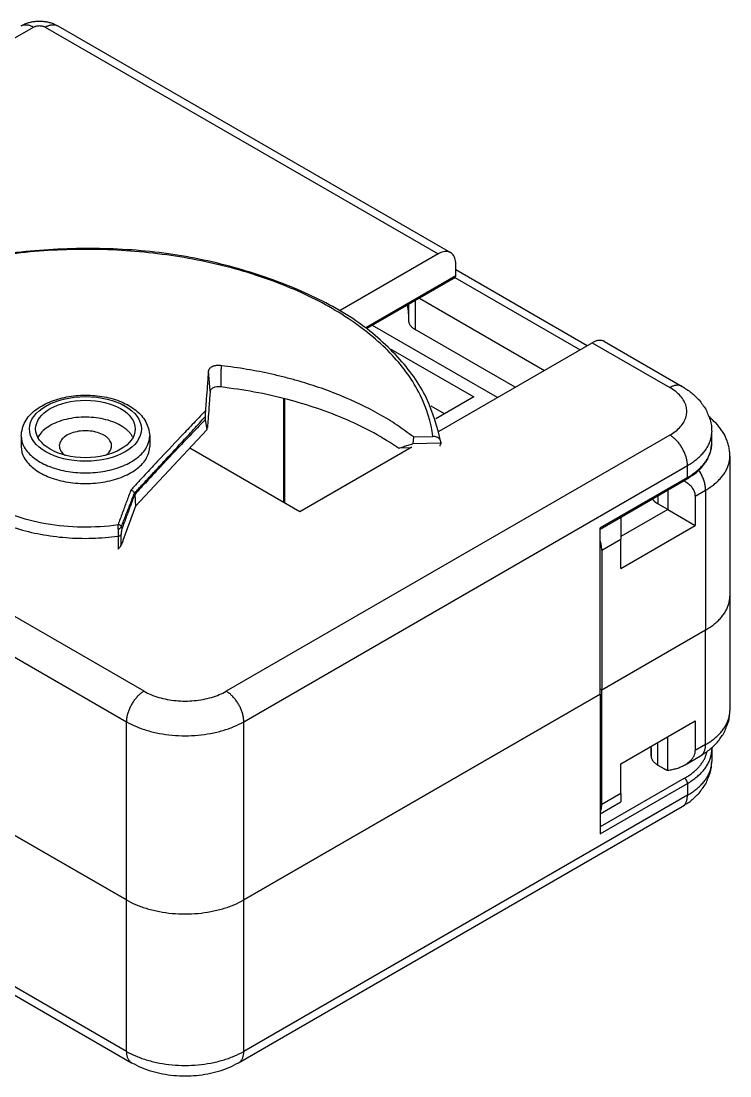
# Model space of a CAD drawing. Extents: x -1.3 to 21.2, y -2.5 to 16.2.
# Drawn here: x 15.827 to 17.535, y 11.731 to 14.273 of the extents above; entities that cross this region are included whole.
import ezdxf

# ---------------------------------------------------------------- set-up
doc = ezdxf.new("R2010")
doc.units = 0
doc.header["$MEASUREMENT"] = 0

msp = doc.modelspace()

# ---------------------------------------------------------------- linework, layer by layer
at = {"color": 0, "linetype": 'Continuous'}
for p, q in [((15.91523988011767, 14.26126302224163), (16.86199127121829, 13.71465585173403)), ((15.52620625945802, 14.06733306695281), (15.85695560887021, 14.25829129287023)), ((15.88523988011767, 14.25829129287023), (16.8319912712183, 13.71168412236263)), ((16.83199127121829, 13.71168412236263), (16.5957143392457, 13.57526957208495)), ((16.87441767808949, 13.65861184460233), (16.87441767808949, 13.6871892249348)), ((16.87441767808949, 13.65861184460233), (16.65800945710178, 13.53366849996022)), ((16.87027554246576, 13.65283834191043), (16.66055512234917, 13.53175620090156)), ((16.87250993168019, 13.65451632996028), (17.17397290107347, 13.48046660343037)), ((16.87441767808949, 13.67370712950442), (17.19154649420228, 13.49061272215391)), ((16.78707417574671, 13.60480201043825), (17.08819861023023, 13.43094479352247)), ((16.7607150061618, 13.58958353678278), (16.7607150061618, 13.55152397334625)), ((16.77682380396103, 13.59888395552849), (16.77682380396103, 13.52907050745655)), ((16.97483554190694, 13.36549459550986), (16.67389323765783, 13.5394569653655)), ((17.01748853072411, 13.3901203100852), (16.77682380396103, 13.52907050745655)), ((17.23322233134123, 13.50032549924051), (17.42041998381864, 13.39224688419101)), ((16.71824787743178, 13.4823647667578), (16.91821153029203, 13.36691350147823)), ((16.83442249986507, 13.28442708788925), (17.20322233134123, 13.4973537698691)), ((17.20322233134123, 13.4973537698691), (17.39041998381864, 13.3892751548196)), ((16.28254124173565, 13.38044750638167), (16.27834599339495, 13.42957761696536)), ((16.30964252382952, 13.44058106405168), (16.3096723947427, 13.44219033017362)), ((16.45934599753298, 13.36332321228943), (16.45934599753298, 13.11372491202028)), ((16.46227492972112, 13.11203389223302), (16.46227492972112, 13.36257996471195)), ((16.91821200114834, 13.36691377332208), (16.82664047859735, 13.31404493012716)), ((16.84750152482333, 13.3260890607813), (16.81534405872762, 13.34465553571727)), ((16.27096999893083, 13.31283667953981), (16.27424239437534, 13.28736688749989)), ((16.27491686499151, 13.29665782822849), (16.27424239437534, 13.28736688749989)), ((16.27498658744738, 13.2957092465302), (16.274846796308, 13.29569262089232)), ((16.27498658232567, 13.29570924632102), (16.27491686499017, 13.29665782824345)), ((16.12328463193235, 12.65769421830836), (15.04159690125396, 13.28220692079465)), ((15.82704892023206, 13.27342619337298), (15.82704892023206, 13.24762011186843)), ((16.27424239437534, 13.28736688749989), (16.10304174967085, 13.10388099558311)), ((16.13704892023206, 13.27342619337298), (16.13704892023206, 13.24762011186843)), ((16.27597061845471, 13.29309937994438), (16.27464725620043, 13.29294392399845)), ((17.39041998381864, 13.27496563348972), (16.32127453066458, 12.65769421830836)), ((16.77232765236517, 13.27044395715257), (16.77066963939974, 13.25406133919154)), ((16.77232765538661, 13.27044395706886), (16.8193533562651, 13.27167064415192)), ((17.49142503445253, 13.25455321896653), (17.49142503445253, 13.283130599299)), ((16.49905182791522, 13.0908007401607), (16.76866616359676, 13.24646264944382)), ((16.83895644178601, 13.25584368587157), (16.77066967749712, 13.25406133813557)), ((16.83895643940524, 13.2561346205029), (16.83895643940524, 13.25584377708432)), ((16.23375244783843, 13.24397140866387), (16.49905182791522, 13.0908007401607)), ((16.76498674367338, 13.24433809092795), (16.73688051446009, 13.24360387844122)), ((17.535193247184, 13.22408667701907), (17.535193247184, 12.88687358909591)), ((14.99917049438276, 13.20872222851115), (16.08085822506115, 12.58420952602487)), ((16.36370093753577, 12.58420952602487), (17.43284639068983, 13.20148094120623)), ((17.43284639068984, 13.17290356087376), (17.43284639068984, 13.20148094120623)), ((17.43284639068983, 13.17290356087376), (17.22283567667743, 13.05165381860599)), ((17.22283567667743, 13.04827177903147), (17.43077532287797, 13.16832578974055)), ((16.09116053326564, 13.14169586050004), (16.09087521429293, 13.14178879627386)), ((16.09412600385757, 13.14025989405942), (16.0948317233791, 13.14104886076849)), ((16.0944625967962, 13.14003259893257), (16.09483172337922, 13.1410488607687)), ((16.10080966687598, 13.13175818585398), (16.10304174967086, 13.10388099558311)), ((17.3614822885825, 13.1283194377371), (17.3614822885825, 13.10929523591405)), ((17.38539705809875, 13.14212663635491), (17.38539705809875, 13.09548803729623)), ((17.45186512436935, 13.12814790053334), (17.47661460342131, 13.14243701892629)), ((17.45186512436935, 13.12814790053334), (17.45186512436935, 13.05711269799263)), ((17.47661460342131, 13.14243701892629), (17.47661460342131, 12.80522393100314)), ((16.10304174967086, 13.10388099558311), (16.0717489526348, 13.02094914952047)), ((17.38539707251829, 13.09548802897111), (17.27226069463522, 13.03016871074518)), ((17.38539705809875, 13.09548803729623), (17.3614822885825, 13.10929523591405)), ((17.38539706771178, 13.09548804839639), (17.45186512436935, 13.05711269799263)), ((17.27226068021557, 13.07680731812879), (17.27226068021565, 13.02445322635334)), ((17.22283567667743, 12.65075399737048), (17.22283567667743, 13.05165381860599)), ((17.27226068021569, 12.95341802381286), (17.45186512436935, 13.05711269799263)), ((16.06052774168255, 13.0312596583843), (16.06052774168255, 13.0002103003973)), ((16.06806270522727, 13.00937891565161), (16.06806270522727, 13.03565805280389)), ((16.07174936610084, 13.01936954738314), (16.06806270522715, 13.00937891565125)), ((16.0717489526348, 13.02094914952047), (16.0717489526348, 13.01936969995745)), ((17.22629880288127, 12.99791712410208), (17.27226068021569, 13.02445322635357)), ((17.27226068021569, 12.95341802381286), (17.27226068021569, 13.02445322635357)), ((17.22629880288127, 12.99791712410208), (17.22629880288127, 12.66070403617893)), ((17.535193247184, 12.88687358909591), (17.535193247184, 12.61089774474234)), ((17.22629880288127, 12.66070403617893), (17.47661460342131, 12.80522393100314)), ((17.22629880288127, 12.66070403617893), (17.47661460342131, 12.80522393100314)), ((17.47661460342131, 12.52924808664957), (17.47661460342131, 12.80522393100314)), ((15.05220350297175, 12.74862640515838), (16.08085822506115, 12.15473232445688)), ((16.08085822506115, 12.15473232445688), (15.05220350297176, 12.74862640515838)), ((17.22629880288127, 12.66070403617893), (17.22283567667743, 12.66270347302496)), ((17.22629880288127, 12.66070403617893), (17.22283567667743, 12.66270347302496)), ((17.22629880288127, 12.38472819182536), (17.22629880288127, 12.66070403617893)), ((16.36370093753577, 12.15473232445688), (17.22283567667743, 12.65075399737048)), ((17.22283567667743, 12.65075399737048), (16.36370093753577, 12.15473232445688)), ((17.22283567667743, 12.65075399737048), (17.22283567667743, 12.31435740602825)), ((16.08085822506115, 12.15473232445688), (16.08085822506115, 12.58420952602487)), ((16.36370093753577, 12.15473232445688), (16.36370093753577, 12.58420952602487)), ((17.27226068021569, 12.48229949661756), (17.45186512436935, 12.58599417079733)), ((17.45186512436935, 12.58599417079733), (17.45186512436935, 12.51495896825662)), ((17.3614822885825, 12.47977637201877), (17.3614822885825, 12.53381161622567)), ((17.38539705809875, 12.46713289078), (17.38539705809875, 12.54761883149373)), ((17.34509072528501, 12.52110148076388), (17.34509072528501, 12.52434794274343)), ((17.34509072528501, 12.52110148076388), (17.3453751853643, 12.50195762160475)), ((17.3453751853643, 12.50195762160476), (17.3453751853643, 12.52451217584678)), ((17.47661460342131, 12.52924808664957), (17.45186512436935, 12.51495896825662)), ((17.49132812368398, 12.52102636812343), (17.49142503445252, 12.51725680638814)), ((17.49142503445253, 12.51725680638879), (17.49142503445253, 12.48867942605632)), ((17.27226068021569, 12.41126429407685), (17.27226068021569, 12.48229949661756)), ((17.42701231062697, 12.48031795210524), (17.46418819655012, 12.50178145985033)), ((17.3614822885825, 12.47977637201877), (17.37620468436286, 12.47127639285186)), ((17.42577532287797, 12.44785459700994), (17.22283567667743, 12.33068733764681)), ((17.22283567667743, 12.31435740602825), (17.43284639068983, 12.43560714829602)), ((17.43284639068984, 12.43560714829602), (17.43284639068984, 12.40702976796355)), ((17.43284639068983, 12.40702976796355), (16.36370093753577, 11.78975835278219)), ((17.27226068021569, 12.41126429407685), (17.22629880288127, 12.38472819182536)), ((17.27226068021565, 12.41126429407589), (17.27226068021557, 12.39097205662882)), ((16.08085822506115, 11.78975835278219), (15.05220350297175, 12.38365243348368)), ((17.22283567667743, 12.36243651753224), (17.27226068021569, 12.39097205662975)), ((15.06462990984295, 12.35618580668445), (16.09328463193235, 11.76229172598295)), ((16.35127453066458, 11.76229172598295), (17.42041998381864, 12.37956314116431)), ((16.08085822506115, 11.78975835278219), (16.08085822506115, 12.15473232445688)), ((16.36370093753577, 11.78975835278219), (16.36370093753577, 12.15473232445688))]:
    msp.add_line(p, q, dxfattribs=at)
for major_axis in [(0.1350000000000016, 0), (0.120000000000001, 0)]:
    msp.add_ellipse((15.98204892023206, 13.28975612499153), major_axis=major_axis, ratio=0.5773502691896258, dxfattribs=at)
for points, start_tangent, end_tangent in [([(15.82695560887021, 14.26126302224163), (15.83613304252193, 14.26580765540924), (15.84508493488485, 14.26898603105857), (15.85385482443366, 14.27108973012864), (15.86250525350084, 14.27229208082152), (15.87109774449394, 14.27268353758908), (15.87969023548704, 14.27229208082152), (15.88834066455421, 14.27108973012864), (15.89711055410302, 14.26898603105857), (15.90606244646594, 14.26580765540924), (15.91523988011767, 14.26126302224163)], (0.05842535722280573, 0.02893203332657635), (0.05842535722280573, -0.02893203332657457)), ([(15.82695560964449, 14.26126302268867), (15.82940186247943, 14.26246179391128), (15.83201799331226, 14.26333281425363), (15.8347878728275, 14.26387071358601), (15.83769442379799, 14.26407217558038), (15.84071972637165, 14.26393595815665), (15.8438451285533, 14.26346290114046), (15.84705136120049, 14.26265592108545), (15.85031865682404, 14.26151999329167), (15.85362687146127, 14.26006212113124), (15.85695560887021, 14.25829129287023)], (0.03000000077428666, 0.01732050673458474), (0.04242640687119348, -0.02449489742783229)), ([(15.8569556088702, 14.25829129287023), (15.85934203944809, 14.25946805065058), (15.86201793449914, 14.26041478419275), (15.86491740460644, 14.2611081817749), (15.86796905519313, 14.26153116964731), (15.87109774449394, 14.26167333244475), (15.87422643379474, 14.26153116964731), (15.87727808438144, 14.2611081817749), (15.88017755448873, 14.26041478419275), (15.88285344953979, 14.25946805065058), (15.88523988011767, 14.25829129287023)], (0.01414213562373057, 0.008164965809278613), (0.01414213562373057, -0.008164965809278613)), ([(15.88523988011767, 14.25829129287023), (15.88856861763576, 14.26006212118434), (15.89187683238014, 14.26151999337699), (15.89514412810681, 14.26265592118132), (15.89835036085113, 14.26346290122468), (15.90147576312205, 14.26393595820675), (15.90450106577527, 14.26407217557394), (15.90740761681392, 14.26387071350088), (15.91017749638431, 14.26333281406824), (15.91279362725782, 14.26246179360489), (15.91523988011767, 14.26126302224163)], (0.04242640687119348, 0.02449489742783229), (0.02999999999999936, -0.01732050807568797)), ([(16.83886006005775, 13.25773390410136), (16.80389305048224, 13.36402142837943), (16.73467799098831, 13.46288207340775), (16.63380073206801, 13.55051891357307), (16.50217636695836, 13.62170590742494), (16.34966306460334, 13.67609417419028), (16.18191636611614, 13.7118685740572), (16.00476463533979, 13.72455111087666), (15.82696002413155, 13.71609792745785), (15.6553480380674, 13.68745256997729), (15.49735704525497, 13.63849728825242)], (-0.1304167321102305, 0.5107726547605296), (-0.6750779558061915, -0.3042644663858525)), ([(16.8193533562651, 13.27167064415192), (16.78853963891353, 13.3721296268629), (16.72198023317348, 13.46663774345706), (16.62262521859552, 13.55100615752538), (16.49487825824567, 13.62149544966816), (16.34440141732995, 13.67498135792763), (16.17786420628471, 13.70909325290222), (16.00264797137125, 13.72231920997844), (15.82651873492402, 13.71407302161625), (15.65728298579196, 13.6847201795352), (15.50244167620244, 13.63556167520617)], (-0.05855002983794222, 0.4834179415373434), (-0.6888277840425321, -0.2769013714457937)), ([(16.87441767808949, 13.6871892249348), (16.87389533861831, 13.69455134445119), (16.87234118193613, 13.70112903848303), (16.8697934765384, 13.70676034237315), (16.86631495538735, 13.71130659473055), (16.86199127121829, 13.71465585173403), (16.85692888748494, 13.71672564356064), (16.8512524568759, 13.71746500506634), (16.84510175195176, 13.71685573071708), (16.83862822348076, 13.71491282286939), (16.83199127121829, 13.71168412236263)], (0, 0.04898979485566279), (-0.04242640687119348, -0.02449489742783229)), ([(16.87027554246576, 13.65283834191043), (16.87102930676037, 13.65330912349281), (16.87171677052211, 13.65381259811416), (16.8723336953083, 13.65434566168602), (16.87287627757246, 13.65490502769422), (16.87334117211452, 13.65548724746129), (16.87372551270504, 13.65608873140877), (16.87402692975646, 13.65670577118811), (16.87424356493243, 13.65733456254388), (16.87437408260506, 13.65797122876828), (16.87441767808949, 13.65861184460233)], (0.00999999999999801, 0.005773502691896581), (0, 0.008164965809276836)), ([(16.76071500616179, 13.56753434744642), (16.76068580299518, 13.56958019762158), (16.76059820142861, 13.57162549202647), (16.76045222525967, 13.57366967504182), (16.76024791414389, 13.57571219135024), (16.75998532358387, 13.57775248608714), (16.75966452491427, 13.57979000499144), (16.75928560528242, 13.58182419455612), (16.75884866762462, 13.58385450217861), (16.75835383063821, 13.58588037631088), (16.7578012287493, 13.58790126660931)], (0, 0.1241303078757685), (-0.035276538783787, 0.1224480377023038)), ([(16.76071500616179, 13.55152397334625), (16.76088454915335, 13.54903258924332), (16.76139213286161, 13.54655656502091), (16.76223462793165, 13.54411116586277), (16.76340684021314, 13.54171146814305), (16.76490154278327, 13.5393722664774), (16.76670952050221, 13.53710798251121), (16.76881962682628, 13.53493257600728), (16.77121885252864, 13.53285945878113), (16.7738924059037, 13.53090141201445), (16.77682380396103, 13.52907050745655)], (0, -0.03175426480542676), (0.03889054372697132, -0.02245384605971346)), ([(17.23322233134123, 13.50032549924051), (17.23077607848139, 13.50152427060376), (17.22815994760788, 13.50239529106711), (17.22539006803748, 13.50293319049975), (17.22248351699884, 13.50313465257282), (17.21945821434562, 13.50299843520563), (17.2163328120747, 13.50252537822355), (17.21312657933037, 13.50171839818019), (17.2098592836037, 13.50058247037586), (17.20655106885932, 13.49912459818321), (17.20322233134123, 13.4973537698691)], (-0.02999999999999758, 0.01732050807569152), (-0.04242640687119348, -0.02449489742783229)), ([(16.27834599339495, 13.42957761696536), (16.27700976571155, 13.41189746640199), (16.27565173681439, 13.39389460978086), (16.27325428965945, 13.36200789342202), (16.27218627640212, 13.34775032061721), (16.27112689403553, 13.33356947719822)], (-0.0004455774305824889, -0.005893370806305143), (-0.0003529226044882705, -0.004726963105300186)), ([(16.30967239474277, 13.44219033017409), (16.30559366508079, 13.44266617204955), (16.30133342011377, 13.44274649754751), (16.29335247897831, 13.44173174256341), (16.28973926974083, 13.44068414828008), (16.28486328687745, 13.43841378930763), (16.28313244762506, 13.43723967435472), (16.28069165584589, 13.43494228532543), (16.27987902645774, 13.43385712250817), (16.27879344416431, 13.43169396601261), (16.27850097264301, 13.43065355197038), (16.27834599339495, 13.42957761696536)], (-0.001356117287063086, 0.0001858835595989206), (-4.164101104819906e-05, -0.0003599458197101058)), ([(16.30871306899832, 13.39089425707782), (16.308806276129, 13.39583948028448), (16.30889941806052, 13.40079010442403), (16.30899249780209, 13.40574605890257), (16.30908551817471, 13.41070727314705), (16.30917848182287, 13.41567367660407), (16.30927139122528, 13.42064519873845), (16.30936424870488, 13.4256217690318), (16.30945705643796, 13.43060331698244), (16.30954981646273, 13.43558977210406), (16.30964253068716, 13.44058106392483)], (0.01698758930416133, 0.9004766370643598), (0.01688759334735579, 0.9098025120460598)), ([(16.49065490104152, 13.40656444423487), (16.46124755051382, 13.41442514956392), (16.43154413789535, 13.42149797253676), (16.37121216381691, 13.43335049460864), (16.34045906856155, 13.43816478234897), (16.30967239474277, 13.44219033017409)], (-0.009787136903057103, 0.002676866212906859), (-0.01026914962381298, 0.001287780784910098)), ([(16.77232765538661, 13.27044395706886), (16.73297783632017, 13.29890263121524), (16.69082907413561, 13.3247842079623), (16.59687577185387, 13.37015027962941), (16.54393295399183, 13.38997741562331), (16.49065490104152, 13.40656444423487)], (-0.01296262349301003, 0.009695577023325797), (-0.01782186689994347, 0.005324054283713409)), ([(15.76233490669494, 13.38830588186213), (15.70493175028982, 13.34998491407382), (15.66696505647842, 13.30430799706241), (15.65109773576977, 13.25447882148726), (15.65844269136464, 13.20399230939648), (15.68848476227642, 13.15638948715066), (15.73911685572686, 13.11500912467926), (15.80678773456023, 13.08275356061201), (15.88675109415238, 13.06188513785811), (15.9733984590418, 13.05386752724796), (16.06065255055656, 13.05926306849058)], (-0.2480281112116867, -0.1268519448603875), (0.3218907594132432, 0.04538182712713379)), ([(16.28254124173565, 13.38044750638167), (16.28133555443407, 13.36449179932572), (16.28011496177258, 13.34831133775548), (16.27793141958924, 13.3192820214655), (16.27694741773682, 13.30615797441654), (16.27597061666185, 13.29309939520578)], (-0.0004020323329783082, -0.005318558697341658), (-0.0003254377603703063, -0.004352871896431409)), ([(16.30871306899832, 13.39089425707782), (16.30528455818345, 13.39130822381065), (16.3016982861999, 13.39138521514636), (16.29501983447209, 13.3905448778031), (16.2920126880753, 13.38967475954534), (16.28795762302907, 13.38778848642382), (16.28651967127148, 13.38681364950875), (16.28449121239492, 13.38490544135667), (16.28381556244469, 13.38400364528628), (16.2829131083422, 13.38220606418596), (16.28267002822112, 13.3813415502344), (16.28254124173565, 13.38044750638166)], (-0.001139789384790646, 0.0001612369851677897), (-3.460048439052343e-05, -0.0002990959763771173)), ([(16.73688051445994, 13.24360387844142), (16.67725630373602, 13.280036378945), (16.61246292503598, 13.31163445395735), (16.46959700333431, 13.36068722692154), (16.38892652957415, 13.37872664334337), (16.30871306899832, 13.39089425707783)], (-0.01962638670551442, 0.01254156689379649), (-0.02679255143473114, 0.003676997115645619)), ([(17.42041998381864, 13.39224688419101), (17.4179737309588, 13.39344565555426), (17.41535760008529, 13.39431667601761), (17.4125877205149, 13.39485457545025), (17.40968116947625, 13.39505603752332), (17.40665586682303, 13.39491982015613), (17.40353046455211, 13.39444676317405), (17.40032423180779, 13.39363978313069), (17.39705693608111, 13.39250385532637), (17.39374872133673, 13.39104598313372), (17.39041998381864, 13.3892751548196)], (-0.02999999999999758, 0.01732050807568974), (-0.04242640687119348, -0.02449489742783229)), ([(17.39041998381864, 13.27496563348972), (17.40468741366502, 13.28461027784552), (17.41616594783889, 13.29542477894188), (17.42457294673385, 13.30714284787055), (17.42970140213584, 13.31947594688445), (17.43142503445252, 13.33212039415466), (17.42970140213584, 13.34476484142488), (17.42457294673384, 13.35709794043878), (17.41616594783889, 13.36881600936745), (17.40468741366502, 13.37963051046381), (17.39041998381864, 13.3892751548196)], (0.09899494936611575, 0.05715476066494141), (-0.09899494936611575, 0.05715476066493963)), ([(17.42041998381864, 13.39224688419101), (17.43121789436879, 13.38493098367283), (17.44201580491893, 13.37761508315466), (17.45158410345122, 13.36857146080336), (17.4611524019835, 13.35952783845207), (17.46900684069846, 13.34853133855731), (17.47686127941341, 13.33753483866255), (17.48221245347653, 13.32459161180578), (17.48756362753965, 13.31164838494901), (17.49044365545624, 13.29757634683451), (17.49142503445253, 13.283130599299)], (0.1374832671295714, -0.0931489384508879), (0.01249530546446564, -0.1839289701547884)), ([(15.82704892023206, 13.27342619337298), (15.83658372502127, 13.30715237240622), (15.86073792349132, 13.33464220956501), (15.89521788962078, 13.35464503151415), (15.93674292505716, 13.36697659469802), (15.98204099702985, 13.37124139855061), (16.02744565945587, 13.36718959338672), (16.06900089763182, 13.35477017387498), (16.10338006874964, 13.33465107751075), (16.12736770714641, 13.30708557455005), (16.13704892023206, 13.27342619337298)], (0.01249312950605486, 0.1117097458952241), (0.01170567027572744, -0.111816044908954)), ([(16.27112689403622, 13.33356947720441), (16.24648260871095, 13.30767237505237), (16.21782231877394, 13.27748571923442), (16.16452182834727, 13.22100255146296), (16.13992410040946, 13.19470694849283), (16.11247614194655, 13.1651672252523)], (-0.0082164422720723, -0.00863076787219974), (-0.009141916905914371, -0.009853447622685252)), ([(16.27112689403342, 13.33356947720146), (16.27097638100538, 13.33131124341935), (16.27085114092149, 13.3289144186878), (16.2706939273296, 13.32419077458943), (16.27065780267933, 13.32160572371482), (16.27066078169205, 13.31918227086992)], (-5.24258170528924e-05, -0.0007525909165924105), (3.550130628582338e-06, -0.0008078104243445239)), ([(16.06690173397444, 13.29792109080081), (16.04778020299413, 13.30689507333083), (16.02588686582691, 13.31342479568484), (16.00214493718674, 13.31723490761773), (15.97755558458362, 13.31816474146283), (15.95315571033887, 13.31617508728697), (15.92997422670777, 13.31134984632442), (15.90898866793355, 13.30389249296655), (15.89108396884787, 13.29411749450057), (15.87701514827303, 13.28243705041638), (15.86737547082026, 13.26934371046834)], (-0.08485281374238696, 0.04898979485566457), (-0.03535533905932731, -0.06620674688680417)), ([(16.09672236964385, 13.26934371046834), (16.09486801814315, 13.27253815332832), (16.09274688069664, 13.27567677250338), (16.09036397320741, 13.27875214602775), (16.08772493059224, 13.28175700149407), (16.0848359934566, 13.28468423325073), (16.08170399333736, 13.28752691920468), (16.07833633654807, 13.2902783371903), (16.0747409866651, 13.29293198086547), (16.07092644569596, 13.29548157509724), (16.06690173397444, 13.29792109080081)], (-0.03535533905932553, 0.06620674688680417), (-0.08485281374238696, 0.04898979485566457)), ([(16.10017613861305, 13.1352365990992), (16.10731596097937, 13.14282302069942), (16.11445856466654, 13.15042232234561), (16.12869085842184, 13.16559430572371), (16.13578826639589, 13.17317516403439), (16.15704478369419, 13.19593920578018), (16.171164110392, 13.21110961083555), (16.21356393849886, 13.25690639933049), (16.24268149361512, 13.28857231946024), (16.2706607816918, 13.31918227087023)], (0.002380287602051112, 0.002528480758229534), (0.009320056689485767, 0.01020913847895777)), ([(16.27096999893083, 13.31283667953981), (16.24553987118037, 13.28611427947003), (16.21374083401988, 13.25260621282025), (16.15582405911543, 13.19107930406763), (16.13002680311509, 13.16336739194607), (16.10080966687575, 13.13175818585356)], (-0.008478630636844287, -0.008905637824868862), (-0.009730903347819009, -0.01054392210467725)), ([(16.27066078169205, 13.31918227086992), (16.27067672735377, 13.31805202311147), (16.27070598080448, 13.31685933552931), (16.27079488376803, 13.31483616684186), (16.27087575110914, 13.31372543441902), (16.27096999893083, 13.31283667953982)], (4.562775792749107e-06, -0.0003767591168717388), (3.339407867386512e-05, -0.0002960351718570564)), ([(17.535193247184, 13.22408667701907), (17.53440331913723, 13.23571429609193), (17.53245553271071, 13.24711401490368), (17.52942162194892, 13.25815742954), (17.52538690147599, 13.26873851611186), (17.52043641441049, 13.27876123223369), (17.51411424789165, 13.28761249531971), (17.50779208137281, 13.29646375840573), (17.50071696279105, 13.3044570614882), (17.49301528240134, 13.31173642141618), (17.4852797492412, 13.31897025804082)], (-0.01249530546446564, 0.1839289701547848), (-0.1376568746548301, 0.09289166906591895)), ([(15.82704892023206, 13.27342619337298), (15.83463516003148, 13.24577248172621), (15.85665128543886, 13.22082570798779), (15.89094220475361, 13.20102783612935), (15.93415128395169, 13.1883168197436), (15.98204891740329, 13.18393690164858), (16.02994655113179, 13.18831681873424), (16.07315563113346, 13.20102783420941), (16.10744655169984, 13.22082570534523), (16.12946267868436, 13.2457724786197), (16.13704892023206, 13.2734261901066)], (0, -0.08948929172439257), (5.657536661374252e-09, 0.08948929172439257)), ([(16.02659664744681, 13.27465093824436), (16.01137694364981, 13.28112273912708), (15.99351711179776, 13.28469664501475), (15.97462490576005, 13.28505093053687), (15.95640101441267, 13.28215370267654), (15.94048596450142, 13.27626577180094), (15.9283124393398, 13.26791717333963), (15.92097630771002, 13.25785945364486), (15.91913797303088, 13.2469980152921), (15.92296292340539, 13.2363106121417), (15.93210683427241, 13.22675933129006)], (-0.04454772721475386, 0.0257196422992223), (0.038402969286226, -0.02883407677269645)), ([(16.03199100619171, 13.22675933129006), (16.0369878653002, 13.23112949533584), (16.04084603064994, 13.23586862895728), (16.04348553585645, 13.24087850635352), (16.04485167313273, 13.24605529014444), (16.04491612719191, 13.2512916835593), (16.04367756212492, 13.25647915432664), (16.04116164908925, 13.26151018417179), (16.03742053423493, 13.26628049729772), (16.03253175789568, 13.27069122166061), (16.02659664744681, 13.27465093824436)], (0.03840296928622777, 0.02883407677269645), (-0.04454772721475386, 0.0257196422992223)), ([(16.83895643940524, 13.2561346205029), (16.83871622330387, 13.25865133246406), (16.83800135946795, 13.26108804518998), (16.83682906201058, 13.26338608198405), (16.83522756016923, 13.26549010550334), (16.83323541853821, 13.26734945029666), (16.83090060842277, 13.26891934284221), (16.82827935267733, 13.27016197970606), (16.82543477184392, 13.27104743785891), (16.82243536419269, 13.27155439523073), (16.81935335626509, 13.27167064415192)], (0, 0.01632993161855367), (-0.01994824232846426, -0.000520359095922629)), ([(17.43284639068984, 13.20148094120622), (17.43232405121866, 13.20944620639119), (17.43076989453648, 13.21781848598068), (17.42822218913874, 13.22639162666519), (17.42474366798771, 13.23495452926846), (17.42041998381864, 13.24329634670975), (17.41535760008529, 13.25121167575874), (17.40968116947625, 13.25850561474477), (17.40353046455211, 13.26499856268283), (17.39705693608112, 13.27053064164581), (17.39041998381864, 13.27496563348972)], (0, 0.04898979485566635), (-0.04242640687119703, 0.02449489742783761)), ([(17.43284639068983, 13.20148094120623), (17.44350622757253, 13.20813879819338), (17.45322843332751, 13.21525900457165), (17.46195306732334, 13.22279766190101), (17.4696263392902, 13.23070829185217), (17.47620094095478, 13.23894212276092), (17.48163633771156, 13.24744839032169), (17.48589901853206, 13.25617465056635), (17.48896270257156, 13.2650671031987), (17.49080850119915, 13.27407092329123), (17.49142503445253, 13.283130599299)], (0.1414213562373128, 0.08164965809277192), (0, 0.1154700538379245)), ([(15.82704892023206, 13.24762011186843), (15.83463516038113, 13.21996639960037), (15.85665128676902, 13.19501962542623), (15.89094220749984, 13.17522175347284), (15.9341512882562, 13.16251073743157), (15.98204892306082, 13.15813082014404), (16.02994655758856, 13.16251073844093), (16.07315563754132, 13.17522175539277), (16.10744655702051, 13.19501962806878), (16.12946268183125, 13.21996640270688), (16.13704892023206, 13.24762011513481)], (0, -0.08948929172439257), (-5.657536661374252e-09, 0.08948929172439257)), ([(16.73688051445993, 13.24360387844141), (16.74264788354696, 13.24530810320378), (16.74841246125346, 13.24704317766166), (16.759671951527, 13.25052785838589), (16.76517869901219, 13.25228049295653), (16.77066967749717, 13.25406133813601)], (0.001923051962730682, 0.0005660554119284456), (0.001829637881087365, 0.0005957330957677698)), ([(16.83630729618491, 13.24851203285069), (16.83681853781642, 13.24972497144945), (16.83730491563144, 13.2509483073515), (16.83818888663992, 13.2533934984319), (16.83858615539485, 13.25461439024388), (16.83895643940524, 13.25584377708432)], (0.0001721374541432397, 0.0004035820613363938), (0.0001215240169401, 0.0004103642652264483)), ([(17.43077532287797, 13.16832578974055), (17.43763667181249, 13.17296584152192), (17.44449802074702, 13.1776058933033), (17.45728291743745, 13.18707277547599), (17.46279377512441, 13.19264932207335), (17.46821852170667, 13.19814040599066), (17.46822289445986, 13.19814697111608), (17.46823538220107, 13.19816489763647), (17.46824361487821, 13.19817638329354), (17.4682849074039, 13.19823399174607), (17.46831796725245, 13.19828011454152), (17.46848536553323, 13.19851365695023), (17.46861970396544, 13.19870107656349), (17.46903138625762, 13.19927542699106), (17.4693087301176, 13.19966235780542), (17.47017774087853, 13.20087474102323), (17.47076940777949, 13.20170019342672), (17.47451663147968, 13.20692805864057), (17.47767218827892, 13.21133047145097), (17.48089175774893, 13.21584847652714), (17.48094060805159, 13.21597761924782), (17.48109145507242, 13.21635498071261), (17.48119583851178, 13.21660633455906), (17.48377084553665, 13.22280691507532), (17.48624146912216, 13.22875614174511), (17.48877001986131, 13.23491887549927), (17.48879425744342, 13.23515113287534), (17.48894132631707, 13.23630361116045), (17.48906758217408, 13.23723130465265), (17.48993757017157, 13.24362373841874), (17.49068130231204, 13.24908847869263), (17.49142503445253, 13.25455321896653)], (0.002288711398936272, 0.001544322610453008), (0.000247960894004251, 0.001821573261203469)), ([(17.43284639068983, 13.17290356087376), (17.44350622757253, 13.17956141786091), (17.45322843332751, 13.18668162423918), (17.46195306732334, 13.19422028156854), (17.4696263392902, 13.2021309115197), (17.47620094095478, 13.21036474242845), (17.48163633771155, 13.21887100998922), (17.48589901853206, 13.22759727023387), (17.48896270257155, 13.23648972286623), (17.49080850119915, 13.24549354295876), (17.49142503445252, 13.25455321896653)], (0.1414213562373092, 0.08164965809277192), (0, 0.1154700538379245)), ([(15.63104892023206, 13.2287793405966), (15.63669648683547, 13.19257300253701), (15.65345744870531, 13.15753177960937), (15.68079244032307, 13.12478329369601), (15.71782182530263, 13.0953813867078), (15.76335400297187, 13.07027220809192), (15.81592375392348, 13.05026376786885), (15.87383939058011, 13.03599993497754), (15.9352371954751, 13.02793971765889), (15.99814139543212, 13.02634249263166), (16.06052774168255, 13.0312596583843)], (0, -0.2026499444855592), (0.3421141250865567, 0.04530976869012804)), ([(17.47661460342131, 13.14243701892629), (17.48727444030401, 13.14909487591344), (17.49699664605899, 13.15621508229172), (17.50572128005482, 13.16375373962108), (17.51339455202168, 13.17166436957223), (17.51996915368626, 13.17989820048099), (17.52540455044303, 13.18840446804176), (17.52966723126354, 13.19713072828641), (17.53273091530303, 13.20602318091876), (17.53457671393063, 13.2150270010113), (17.535193247184, 13.22408667701907)], (0.1414213562373092, 0.08164965809277192), (0, 0.1154700538379245)), ([(17.43077532300702, 13.16832578981506), (17.43115220513194, 13.16857897839636), (17.43149593699196, 13.16888399932798), (17.43180439936599, 13.16923897205455), (17.43207569048103, 13.16964170805132), (17.43230813773727, 13.17008972431712), (17.43250030802016, 13.17058025868286), (17.4326510165361, 13.17111028684126), (17.43275933411702, 13.17167654099269), (17.43282459294905, 13.17227552999223), (17.43284639068983, 13.17290356087376)], (0.004999999870950234, 0.002886751569466384), (-3.552713678800501e-15, 0.008164965809278613)), ([(17.47661460342131, 13.14243701892629), (17.47644223674252, 13.14694804820814), (17.47592653726182, 13.15162145527475), (17.47507169526602, 13.15641926662263), (17.47388465672516, 13.16130249790838), (17.47237506685345, 13.16623147071374), (17.47055519173758, 13.17116613495034), (17.46843981866936, 13.1760663942844), (17.46604613599244, 13.18089243193724), (17.46339359343933, 13.1856050342142), (17.46050374409381, 13.19016590913334)], (0, 0.04898979485566279), (-0.03327900174998888, 0.04960021753516131)), ([(16.11247614194655, 13.16516722525229), (16.10887371291685, 13.16127567489134), (16.10527560297963, 13.15738571666718), (16.09807457501105, 13.149591821086), (16.09447408748742, 13.14569074155195), (16.09087521429251, 13.14178879627359)], (-0.001200917784100142, -0.001297083369564689), (-0.001199534237631639, -0.001300731578043113)), ([(17.45186512436935, 13.12814790053334), (17.45157021242125, 13.13222880093023), (17.45068752655157, 13.13628133441191), (17.44922320243449, 13.14027733124562), (17.44718741879382, 13.14418901469283), (17.44459432664927, 13.14798919408924), (17.44146195095068, 13.15165145385101), (17.43781206528407, 13.15515033709311), (17.43367004052036, 13.15846152258383), (17.42906466845885, 13.16156199380501), (17.4240279616914, 13.16443019894317)], (0, 0.04898979485566279), (-0.06284278426119272, 0.03291800149007251)), ([(16.09116053355212, 13.14169586138024), (16.086102721421, 13.12806243970887), (16.08092222235221, 13.11408118360356), (16.07085280258295, 13.08686745935064), (16.06567855835496, 13.0728684945187), (16.06065255055656, 13.05926306849058)], (-0.001686329025652356, -0.004544328575002865), (-0.001675175773520721, -0.004535201170922321)), ([(16.06868826781527, 13.05470031139169), (16.07396373248572, 13.06803719274464), (16.07926193822708, 13.08149950825159), (16.08973159546844, 13.10828708854217), (16.09497532895586, 13.1217901258882), (16.10017613861372, 13.13523659910013)], (0.001760117001104788, 0.004444982502073813), (0.001732347361102171, 0.004482643274288378)), ([(16.10079095347701, 13.13225281224878), (16.09577183180921, 13.1186980461964), (16.09056214887338, 13.10461411130186), (16.08056235042079, 13.07754990954919), (16.07538137151487, 13.06351601236613), (16.0703819768302, 13.0499682845905)], (-0.00167336776910787, -0.004518134175308219), (-0.001666344754820415, -0.004515953590923161)), ([(16.10017613861021, 13.13523659910808), (16.09961474428688, 13.13639727055282), (16.0988964989167, 13.13750374864181), (16.09709013589914, 13.13945879290007), (16.09599252667, 13.1403196680503), (16.09483172337931, 13.1410488607687)], (-0.0001768548833283035, 0.0003916947424098538), (-0.0003920655717486454, 0.0002346978168841218)), ([(17.34866904069997, 13.12092170562293), (17.34953860649608, 13.11962662570019), (17.35050543586452, 13.11835473974293), (17.35156767893609, 13.11710848129602), (17.35272330328312, 13.11589023487034), (17.35397009780823, 13.11470233138033), (17.35530567697484, 13.11354704368423), (17.35672748537158, 13.11242658223532), (17.35823280260158, 13.11134309085254), (17.35981874848755, 13.11029864261874), (17.3614822885825, 13.10929523591405)], (0.01875323671681883, -0.02985138808968202), (0.03889087296525773, -0.02245365597550908)), ([(16.06060439058408, 13.04843808556085), (16.06058716090417, 13.04571681226532), (16.06056806421273, 13.04258164824608), (16.06053981136576, 13.03690288365565), (16.06053090039051, 13.03399814096117), (16.06052774168255, 13.0312596583843)], (-5.768815928064441e-06, -0.0009070909361312829), (-6.759170396719583e-07, -0.0009128278826118219)), ([(16.06060439058408, 13.04843808556085), (16.06061535528487, 13.05019717171774), (16.06062909331433, 13.0525376705526), (16.06064574120876, 13.05602027984166), (16.06065087591317, 13.05773988839087), (16.06065255055656, 13.05926306849058)], (3.684555203165019e-06, 0.0005863618667021342), (3.560153736259508e-07, 0.0005077268819455583)), ([(16.06060439058481, 13.04843808567702), (16.06169007634025, 13.04864150043948), (16.06276457622249, 13.04895980397278), (16.06478523706149, 13.04993741311061), (16.06570920485451, 13.05060038002059), (16.06752433612805, 13.05254701467303), (16.06824034390622, 13.0537221119118), (16.06868826781527, 13.05470031139169)], (0.0003632532479187489, 6.010622636232199e-05), (0.0001424401348195659, 0.0003291246509373735)), ([(16.06868826781528, 13.05470031139168), (16.06811849986779, 13.05539772659837), (16.0674783113698, 13.05605574026436), (16.06677370742618, 13.05666818008091), (16.06601129737236, 13.05722930123176), (16.0651982327775, 13.05773384028066), (16.06434214036114, 13.0581770645436), (16.06345105045299, 13.05855481648231), (16.06253332166668, 13.05886355270293), (16.06159756249425, 13.0591003771938), (16.06065255055656, 13.05926306849058)], (-0.005498212561025895, 0.007379167930695374), (-0.009770796732048836, 0.001290721551741925)), ([(16.07038197683019, 13.0499682845905), (16.06985081054122, 13.04831940278446), (16.06927069004632, 13.04598881829902), (16.06838773084639, 13.04066176408478), (16.06813555731441, 13.03787144936563), (16.06806270522726, 13.03565805280389)], (-0.0001839837959565216, -0.0005473469854422319), (-1.618090225719016e-05, -0.0007380210303917778)), ([(16.0703819768302, 13.0499682845905), (16.07036274716295, 13.05045005539059), (16.07030909172331, 13.0509344639242), (16.07022119992945, 13.05141980009843), (16.07009938206314, 13.05190435054559), (16.06994406817433, 13.0523864046718), (16.06975580656297, 13.05286426069586), (16.06953526184338, 13.053336231657), (16.06928321259794, 13.05380065137034), (16.06900054862853, 13.05425588030891), (16.06868826781528, 13.05470031139168)], (-3.338681785081121e-05, 0.008075479995000023), (-0.005498212561025895, 0.007379167930695374)), ([(16.06052774168255, 13.0312596583843), (16.06161328992109, 13.03144126069941), (16.06265641199655, 13.0316924243356), (16.06364378355593, 13.03200994104618), (16.06456279237721, 13.03238975502133), (16.06540169947197, 13.03282701469518), (16.06614978903376, 13.03331613471736), (16.06679750531677, 13.03385086729771), (16.06733657469645, 13.03442438201262), (16.06776011135293, 13.03502935305363), (16.06806270522727, 13.03565805280389)], (0.009746841170557019, 0.001290876600858581), (0.002128598564091533, 0.005641189831733229)), ([(17.22629880288127, 12.99791712410209), (17.22626369479078, 12.99992997590668), (17.22615842862357, 13.00198003574988), (17.22598317859635, 13.00406391075956), (17.22573823474988, 13.00617815209912), (17.22542400246897, 13.00831926067535), (17.22504100181161, 13.01048369292944), (17.22458986664818, 13.01266786670165), (17.22407134361247, 13.0148681671598), (17.22348629086592, 13.01708095278185), (17.22283567667743, 13.0193025613827)], (0, 0.04898979485566279), (-0.01678876885413061, 0.05468392138090472)), ([(16.06052774168323, 13.00021030039763), (16.06303132524657, 13.00259325295271), (16.06526090516346, 13.0050473478152), (16.06716824283938, 13.00763428575677), (16.06769545266874, 13.00855565609174), (16.06806270522726, 13.0093789156516)], (0.0008460895553561443, 0.000781990744279426), (0.0001166894167461408, 0.0002769041079169199)), ([(17.47661460342131, 12.80522393100314), (17.48727444030401, 12.81188178799029), (17.49699664605899, 12.81900199436857), (17.50572128005482, 12.82654065169793), (17.51339455202168, 12.83445128164908), (17.51996915368626, 12.84268511255784), (17.52540455044303, 12.85119138011861), (17.52966723126354, 12.85991764036326), (17.53273091530303, 12.86881009299561), (17.53457671393063, 12.87781391308815), (17.535193247184, 12.88687358909592)], (0.1414213562373092, 0.08164965809277192), (0, 0.1154700538379245)), ([(17.47661460342131, 12.80522393100314), (17.48727444030401, 12.81188178799029), (17.49699664605899, 12.81900199436856), (17.50572128005482, 12.82654065169792), (17.51339455202168, 12.83445128164908), (17.51996915368626, 12.84268511255783), (17.52540455044303, 12.85119138011861), (17.52966723126354, 12.85991764036326), (17.53273091530303, 12.86881009299561), (17.53457671393063, 12.87781391308814), (17.535193247184, 12.88687358909591)], (0.1414213562373092, 0.08164965809277192), (0, 0.1154700538379245)), ([(16.12328463193235, 12.65769421830836), (16.11664767966988, 12.65325922646445), (16.11017415119888, 12.64772714750147), (16.10402344627474, 12.64123419956341), (16.0983470156657, 12.63394026057738), (16.09328463193235, 12.62602493152839), (16.08896094776329, 12.61768311408711), (16.08548242661225, 12.60912021148384), (16.08293472121451, 12.60054707079932), (16.08138056453233, 12.59217479120983), (16.08085822506116, 12.58420952602487)], (-0.04242640687119348, -0.02449489742783229), (0, -0.04898979485566457)), ([(16.12328463193235, 12.65769421830836), (16.13998964597752, 12.64945691384591), (16.15872091133493, 12.64282977905072), (16.17901720208597, 12.63797599597565), (16.20037875619283, 12.63501508086878), (16.22227958129847, 12.63401994128676), (16.2441804064041, 12.63501508086878), (16.26554196051096, 12.63797599597565), (16.285838251262, 12.64282977905072), (16.30456951661941, 12.64945691384591), (16.32127453066458, 12.65769421830836)], (0.0989949493661193, -0.05715476066494141), (0.0989949493661193, 0.05715476066493963)), ([(16.36370093753578, 12.58420952602487), (16.36317859806461, 12.59217479120983), (16.36162444138242, 12.60054707079932), (16.35907673598469, 12.60912021148384), (16.35559821483364, 12.6176831140871), (16.35127453066459, 12.62602493152839), (16.34621214693123, 12.63394026057738), (16.34053571632219, 12.64123419956342), (16.33438501139805, 12.64772714750147), (16.32791148292706, 12.65325922646445), (16.32127453066459, 12.65769421830836)], (0, 0.04898979485566279), (-0.04242640687119348, 0.02449489742783229)), ([(17.46418819655012, 12.50178145985033), (17.47498610710026, 12.50909736036851), (17.48578401765041, 12.51641326088668), (17.49535231618269, 12.52545688323798), (17.50492061471497, 12.53450050558928), (17.51277505342993, 12.54549700548404), (17.52062949214489, 12.5564935053788), (17.525980666208, 12.56943673223556), (17.53133184027112, 12.58237995909233), (17.53421186818771, 12.59645199720683), (17.535193247184, 12.61089774474234)], (0.1374832671295678, 0.09314893845088967), (0.01249530546446209, 0.1839289701547866)), ([(17.47661460342131, 12.52924808664957), (17.48727444030401, 12.53590594363672), (17.49699664605899, 12.54302615001499), (17.50572128005482, 12.55056480734435), (17.51339455202168, 12.55847543729551), (17.51996915368626, 12.56670926820426), (17.52540455044303, 12.57521553576503), (17.52966723126354, 12.58394179600969), (17.53273091530303, 12.59283424864204), (17.53457671393063, 12.60183806873457), (17.535193247184, 12.61089774474234)], (0.1414213562373092, 0.08164965809277192), (0, 0.1154700538379245)), ([(16.08085822506116, 12.58420952602487), (16.10472253083997, 12.57244194822137), (16.13148148135056, 12.56297461279967), (16.16047618242348, 12.55604063697813), (16.19099268829042, 12.55181075825403), (16.22227958129847, 12.55038913027971), (16.25356647430651, 12.55181075825403), (16.28408298017346, 12.55604063697813), (16.31307768124637, 12.56297461279967), (16.33983663175696, 12.57244194822137), (16.36370093753577, 12.58420952602487)], (0.1414213562373128, -0.08164965809277192), (0.1414213562373128, 0.08164965809277192)), ([(17.34509072528501, 12.52110148076387), (17.34508529615025, 12.52141939460311), (17.34507845669787, 12.52173729937132), (17.34507020697274, 12.52205519298302), (17.34506054702897, 12.52237307335283), (17.34504947692994, 12.52269093839545), (17.34503699674828, 12.52300878602567), (17.34502310656584, 12.5233266141584), (17.34500780647375, 12.5236444207087), (17.34499109657238, 12.52396220359173), (17.34497297697133, 12.52427996072283)], (-0.001844393945429346, 0.1241257402945006), (-0.007349682725184437, 0.1240577582739029)), ([(17.38539705809875, 12.46713289078), (17.39639795434945, 12.46900071204146), (17.40686221165963, 12.47170782034242), (17.41659873236235, 12.47520477862634), (17.4254297086749, 12.47942772564157), (17.43319386981426, 12.48429954217187), (17.43974942711496, 12.48973125938316), (17.44497666336549, 12.4956236835672), (17.44878011907722, 12.50186920761146), (17.45109033576003, 12.50835377611397), (17.45186512436935, 12.51495896825662)], (0.08283719611623042, 0.01061443890181835), (0, 0.04898979485566279)), ([(17.42577532287797, 12.44785459700993), (17.43438036077415, 12.45316349775544), (17.4423573457941, 12.45878985443816), (17.44967123224546, 12.46470894850027), (17.45628988766042, 12.47089477528602), (17.46218423396489, 12.47732015828925), (17.46732837522868, 12.48395686854936), (17.47169971143541, 12.49077574867099), (17.47527903777231, 12.49774684092271), (17.47805062900368, 12.50483951885181), (17.48000230855737, 12.5120226218371)], (0.1343502884254448, 0.07756717518813261), (0.02320800920346144, 0.1088751399674752)), ([(17.43284639068984, 12.43560714829602), (17.44350622757253, 12.44226500528317), (17.45322843332751, 12.44938521166144), (17.46195306732334, 12.4569238689908), (17.4696263392902, 12.46483449894196), (17.47620094095478, 12.47306832985071), (17.48163633771156, 12.48157459741148), (17.48589901853206, 12.49030085765614), (17.48896270257156, 12.49919331028849), (17.49080850119915, 12.50819713038102), (17.49142503445253, 12.51725680638879)], (0.1414213562373092, 0.08164965809277192), (0, 0.1154700538379245)), ([(17.46418819655012, 12.50178145985033), (17.46644948943395, 12.50330059128941), (17.46851188071918, 12.50513071685382), (17.47036265507773, 12.50726055321088), (17.47199040187022, 12.50967696921122), (17.47338508549641, 12.51236506684664), (17.47453810726795, 12.51530827310134), (17.47544235842222, 12.51848844213004), (17.47609226395014, 12.52188596713318), (17.47648381696802, 12.52547990123931), (17.47661460342131, 12.52924808664957)], (0.03000000000000114, 0.01732050807568974), (0, 0.04898979485566457)), ([(17.3453751853643, 12.50195762160476), (17.34557765934402, 12.4994942807935), (17.34611062971564, 12.4970474405077), (17.34697088189443, 12.49463185874488), (17.34815322731144, 12.49226210496832), (17.34965053470811, 12.48995247223204), (17.35145377314809, 12.48771689097293), (17.35355206648692, 12.48556884499003), (17.35593275897093, 12.48352129011765), (17.35858149156984, 12.48158657608287), (17.3614822885825, 12.47977637201877)], (0.0004718217069665798, -0.03175309635440371), (0.03889087296525773, -0.02245365597550908)), ([(17.42041998381864, 12.37956314116431), (17.43121789436879, 12.38687904168249), (17.44201580491893, 12.39419494220066), (17.45158410345121, 12.40323856455196), (17.4611524019835, 12.41228218690325), (17.46900684069846, 12.42327868679801), (17.47686127941341, 12.43427518669277), (17.48221245347653, 12.44721841354954), (17.48756362753965, 12.46016164040631), (17.49044365545624, 12.47423367852081), (17.49142503445253, 12.48867942605632)], (0.1374832671295678, 0.09314893845088967), (0.01249530546446564, 0.1839289701547866)), ([(17.43284639068984, 12.40702976796355), (17.44350622757253, 12.4136876249507), (17.45322843332752, 12.42080783132897), (17.46195306732335, 12.42834648865833), (17.4696263392902, 12.43625711860949), (17.47620094095478, 12.44449094951824), (17.48163633771156, 12.45299721707901), (17.48589901853206, 12.46172347732366), (17.48896270257156, 12.47061592995602), (17.49080850119915, 12.47961975004855), (17.49142503445253, 12.48867942605632)], (0.1414213562373092, 0.08164965809277192), (0, 0.1154700538379245)), ([(17.37620468436286, 12.47127639285186), (17.37713119655656, 12.47075315386303), (17.37805726684141, 12.47025353058925), (17.37898245351932, 12.46977776133061), (17.37990631531367, 12.46932607300982), (17.38082841157973, 12.46889868106395), (17.38174830251488, 12.46849578934166), (17.38266554936832, 12.46811759000603), (17.38357971465041, 12.46776426344283), (17.38449036234126, 12.46743597817455), (17.38539705809875, 12.46713289078)], (0.04242640687119348, -0.02449489742783229), (0.04141859805811521, -0.01329859983649051)), ([(17.43284639068984, 12.43560714829602), (17.43275933411131, 12.43693469249351), (17.43250030799761, 12.4383300724251), (17.43207569043132, 12.43975892920585), (17.43149593690615, 12.44118607963973), (17.43077532287797, 12.44257638254661), (17.42993159225575, 12.44389560405477), (17.42898552048757, 12.44511126055244), (17.42796040300021, 12.44619341854212), (17.42688148158839, 12.44711543170262), (17.42577532287797, 12.44785459700994)], (0, 0.008164965809280389), (-0.007071067811867948, 0.004082482904644635)), ([(17.42041998459293, 12.37956314161135), (17.42268127734251, 12.38108227309918), (17.4247436685026, 12.38291239868886), (17.42659444274674, 12.3850422350483), (17.42822218943702, 12.38745865102895), (17.42961687297445, 12.39014674862373), (17.43076989467183, 12.39308995481818), (17.43167414576743, 12.39627012376859), (17.43232405125292, 12.39966764867715), (17.43271560424514, 12.40326158267438), (17.43284639068983, 12.40702976796355)], (0.02999999922571206, 0.01732050941679297), (0, 0.04898979485566457)), ([(17.22283567667743, 12.3673416282368), (17.22348629086592, 12.36881197228392), (17.22407134361247, 12.37034919718456), (17.22458986664818, 12.37195075881421), (17.22504100181161, 12.37361400657032), (17.22542400246898, 12.37533618775916), (17.22573823474987, 12.37711445215145), (17.22598317859634, 12.37894585669962), (17.22615842862357, 12.38082737040852), (17.22626369479078, 12.38275587935177), (17.22629880288127, 12.38472819182536)], (0.01678876885413061, 0.03529792094631645), (0, 0.04898979485566457)), ([(16.08085822506116, 12.15473232445688), (16.10472253083997, 12.14296474665338), (16.13148148135056, 12.13349741123168), (16.16047618242348, 12.12656343541014), (16.19099268829042, 12.12233355668604), (16.22227958129847, 12.12091192871173), (16.25356647430651, 12.12233355668604), (16.28408298017346, 12.12656343541014), (16.31307768124637, 12.13349741123168), (16.33983663175696, 12.14296474665338), (16.36370093753577, 12.15473232445688)], (0.1414213562373128, -0.08164965809277192), (0.1414213562373128, 0.08164965809277192)), ([(16.08085822506116, 12.15473232445688), (16.10472253083997, 12.14296474665338), (16.13148148135056, 12.13349741123168), (16.16047618242348, 12.12656343541014), (16.19099268829042, 12.12233355668604), (16.22227958129847, 12.12091192871173), (16.25356647430651, 12.12233355668604), (16.28408298017346, 12.12656343541014), (16.31307768124637, 12.13349741123168), (16.33983663175696, 12.14296474665338), (16.36370093753577, 12.15473232445688)], (0.1414213562373128, -0.08164965809277192), (0.1414213562373128, 0.08164965809277192)), ([(16.08085822506116, 11.78975835278219), (16.10472253083997, 11.77799077497869), (16.13148148135055, 11.76852343955699), (16.16047618242348, 11.76158946373545), (16.19099268829042, 11.75735958501135), (16.22227958129847, 11.75593795703704), (16.25356647430651, 11.75735958501135), (16.28408298017346, 11.76158946373545), (16.31307768124638, 11.76852343955699), (16.33983663175696, 11.77799077497869), (16.36370093753577, 11.78975835278219)], (0.1414213562373092, -0.08164965809277369), (0.1414213562373092, 0.08164965809277369)), ([(16.08085822506116, 11.78975835278219), (16.08098901151444, 11.78599016737193), (16.08138056453233, 11.7823962332658), (16.08203047006025, 11.77899870826267), (16.08293472121451, 11.77581853923396), (16.08408774298606, 11.77287533297926), (16.08548242661224, 11.77018723534384), (16.08711017340474, 11.76777081934351), (16.08896094776329, 11.76564098298644), (16.09102333904852, 11.76381085742203), (16.09328463193235, 11.76229172598296)], (0, -0.04898979485566279), (0.02999999999999758, -0.01732050807569152)), ([(16.35127453066459, 11.76229172598296), (16.35353582354841, 11.76381085742203), (16.35559821483365, 11.76564098298644), (16.35744898919219, 11.76777081934351), (16.35907673598469, 11.77018723534384), (16.36047141961088, 11.77287533297926), (16.36162444138242, 11.77581853923396), (16.36252869253669, 11.77899870826267), (16.36317859806461, 11.7823962332658), (16.36357015108249, 11.78599016737193), (16.36370093753578, 11.78975835278219)], (0.02999999999999758, 0.01732050807568974), (0, 0.04898979485566279)), ([(16.09328463193235, 11.76229172598295), (16.11678064905136, 11.75068654613325), (16.14178791172063, 11.7418277692309), (16.1679546219132, 11.7355636846679), (16.19491495450054, 11.73182340674057), (16.22227958129847, 11.73057897318841), (16.24964420809639, 11.73182340674057), (16.27660454068373, 11.7355636846679), (16.3027712508763, 11.7418277692309), (16.32777851354557, 11.75068654613325), (16.35127453066458, 11.76229172598295)], (0.1495802906985197, -0.0738808695420623), (0.1495802906985197, 0.0738808695420623))]:
    msp.add_spline(points, degree=3, dxfattribs=dict(at, start_tangent=start_tangent, end_tangent=end_tangent))

doc.saveas('drawing.dxf')
